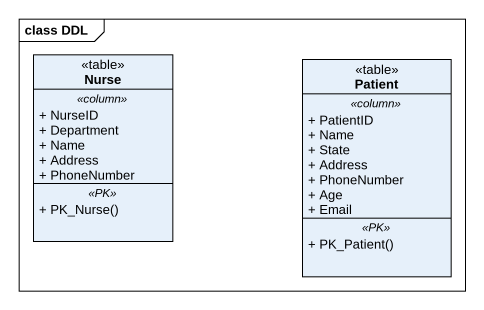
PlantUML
@startuml
mainframe class DDL
hide circle
hide empty members
skinparam classAttributeIconSize 0
class Nurse <<table>> {
  .. <<column>> ..
  + NurseID
  + Department
  + Name
  + Address
  + PhoneNumber
  .. <<PK>> ..
  + PK_Nurse()
}
class Patient <<table>> {
  .. <<column>> ..
  + PatientID
  + Name
  + State
  + Address
  + PhoneNumber
  + Age
  + Email
  .. <<PK>> ..
  + PK_Patient()
}
@enduml
